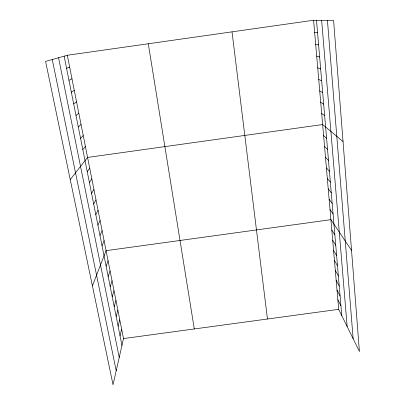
<?xml version="1.0" encoding="UTF-8"?>
<svg xmlns="http://www.w3.org/2000/svg" width="405" height="405" viewBox="0 0 405 405"><rect width="100%" height="100%" fill="white"/><g stroke="black" fill="none" stroke-linecap="round" stroke-linejoin="round"><path stroke-width="0.61" d="M67.316 55.272L123.505 338.575L113.041 384.75L45.578 61.408L67.316 55.272L313.581 20.25L333.588 20.468L359.422 351.505L338.686 309.329L313.581 20.25M120.042 335.867L121.642 329.184M118.113 326.212L119.764 319.702M116.164 316.462L117.86 310.124M114.195 306.615L115.946 300.459M112.205 296.668L114.007 290.694M110.201 286.624L112.053 280.837M108.17 276.473L110.079 270.879M106.12 266.222L108.084 260.825M92.411 285.879L106.07 250.67L330.9 219.672L351.53 250.346M102.025 245.713L104.095 240.712M99.974 235.457L102.1 230.663M97.904 225.099L100.086 220.507M95.813 214.635L98.056 210.256M93.702 204.064L96 199.903M91.565 193.387L93.925 189.444M89.409 182.599L91.829 178.883M87.232 171.7L89.713 168.212M70.237 179.592L87.576 157.434L322.638 124.543L343.035 141.537M82.807 149.556L85.42 146.544M80.56 138.313L83.238 135.548M78.292 126.952L81.03 124.431M75.993 115.466L78.803 113.208M73.675 103.857L76.555 101.863M71.331 92.127L74.282 90.396M68.961 80.271L71.984 78.813M66.567 68.283L69.66 67.103M123.505 338.575L338.686 309.329M314.634 32.329L317.555 32.658M315.672 44.287L318.603 44.904M316.7 56.113L319.641 57.019M317.712 67.817L320.664 69.002M318.72 79.395L321.681 80.853M319.717 90.857L322.684 92.583M320.699 102.202L323.676 104.186M321.676 113.43L324.658 115.673M323.595 135.543L326.592 138.277M324.542 146.428L327.544 149.41M325.478 157.211L328.49 160.421M326.405 167.878L329.422 171.325M327.321 178.443L330.343 182.113M328.232 188.907L331.26 192.795M329.128 199.265L332.161 203.371M330.019 209.517L333.057 213.835M331.801 230.035L334.849 234.768M332.692 240.292L335.745 245.233M333.573 250.447L336.631 255.59M334.449 260.506L337.507 265.842M335.315 270.459L338.377 275.987M336.17 280.321L339.238 286.036M337.016 290.086L340.089 295.984M337.856 299.756L340.929 305.836M52.26 59.52L116.21 370.767M58.548 57.748L119.227 357.438M64.147 56.168L121.951 345.43M148.291 43.755L194.294 328.951M232.024 31.848L267.457 319.013M316.497 20.28L341.764 315.591M321.646 20.336L347.156 326.551M327.437 20.402L353.14 338.732"/></g></svg>
